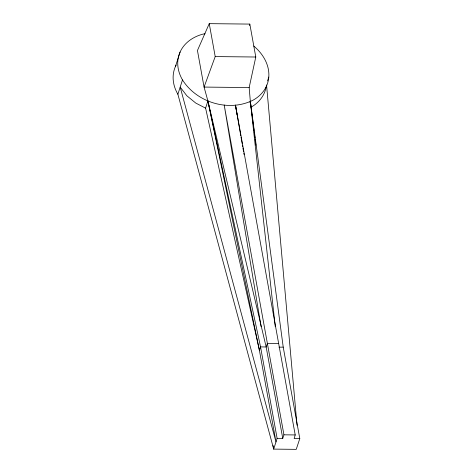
<?xml version="1.0" encoding="UTF-8"?>
<svg xmlns="http://www.w3.org/2000/svg" width="473" height="473" viewBox="0 0 473 473"><rect width="100%" height="100%" fill="white"/><g stroke="black" fill="none" stroke-linecap="round" stroke-linejoin="round"><path stroke-width="0.71" d="M249.165 87.564L255.787 57.014L249.827 24.088L209.243 23.65L197.442 50.493L204.07 87.073L207.907 100.968L266.169 346.987L282.748 438.406L277.113 438.347L273.696 449.108L296.24 449.35L299.793 438.595L283.226 347.129L250.323 101.222L249.165 87.564L204.07 87.073L215.209 56.577L209.243 23.65M249.442 25.501L249.827 24.088M237.044 114.596L235.471 105.13L295.211 434.941L294.153 438.536L299.793 438.595M175.495 66.374L180.101 52.024M273.033 445.477L273.696 449.108L177.883 94.263L182.489 79.913A46.496 35.41 17.8 0 1 203.012 34.097L205.046 33.802M205.601 108.14L195.798 103.096L186.829 95.759L180.189 87.085L275.996 441.936L259.429 350.469L205.601 108.14L207.907 100.968L260.546 346.886L277.113 438.347M249.91 102.529L250.323 101.222L253.575 126.829M267.535 80.972L268.794 77.064M282.748 438.406L283.936 434.823L224.19 104.994L261.078 326.583M278.969 347.176L283.226 347.129M215.209 56.577L255.787 57.014M283.936 434.823L295.211 434.941M278.603 343.599L267.351 343.404L266.169 346.987L260.546 346.886L259.429 350.469L207.907 100.968M182.489 79.913C196.857 102.73 229.304 112.438 253.463 99.951A46.496 35.41 17.8 0 0 253.806 46.064M235.471 105.13L240.775 135.662M241.029 137.117L242.164 143.656M242.418 145.11L242.673 146.565M242.927 148.019L243.554 151.656M243.808 153.11L244.062 154.565M253.759 128.295L254.036 130.489M254.226 131.949L254.504 134.149M254.687 135.609L254.965 137.803M255.154 139.269L255.432 141.462M255.615 142.929L255.893 145.122M250.323 101.222L275.274 326.636M266.553 84.969L297.026 425.274M177.883 94.263A46.496 35.41 17.8 0 1 176.11 65.091M266.116 87.073A46.496 35.41 17.8 0 1 251.163 107.123"/></g></svg>
